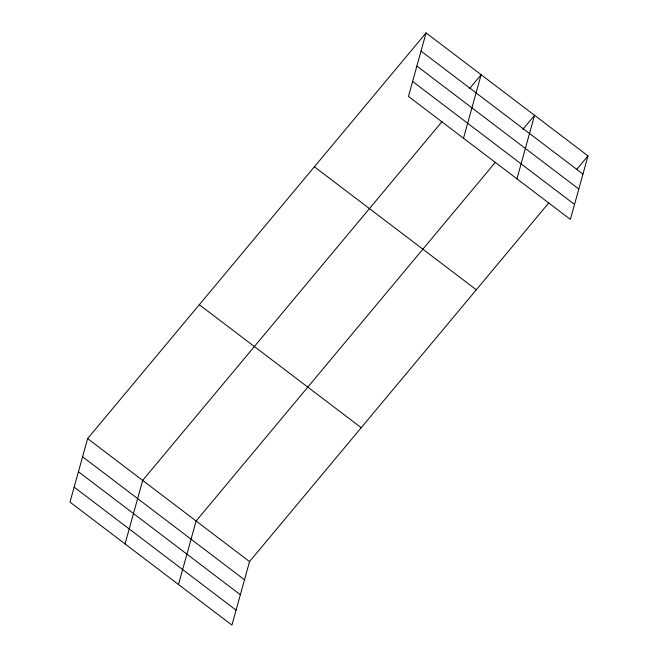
<?xml version="1.0" encoding="UTF-8"?>
<svg xmlns="http://www.w3.org/2000/svg" width="658" height="658" viewBox="0 0 658 658"><rect width="100%" height="100%" fill="white"/><g stroke="black" fill="none" stroke-linecap="round" stroke-linejoin="round"><path stroke-width="0.99" d="M426.071 32.9L408.462 96.413L570.379 219.41L587.997 155.897L426.071 32.9L87.621 438.59L70.003 502.103L231.929 625.1L249.538 561.587L548.805 202.87M125.061 543.919L142.671 480.414L441.937 121.697M178.491 584.51L196.109 520.996L495.367 162.287M463.512 138.229L481.121 74.716L469.368 88.814M516.949 178.82L534.559 115.306L522.806 129.404M576.893 169.205L587.997 155.897M421.03 51.077L582.955 174.082M416.884 66.039L578.801 189.035M412.607 81.452L574.533 204.449M314.384 166.778L476.302 289.775M199.308 304.712L361.234 427.708M87.621 438.59L249.538 561.587M82.579 456.775L244.496 579.772M78.425 471.728L240.351 594.733M74.157 487.142L236.074 610.139"/></g></svg>
